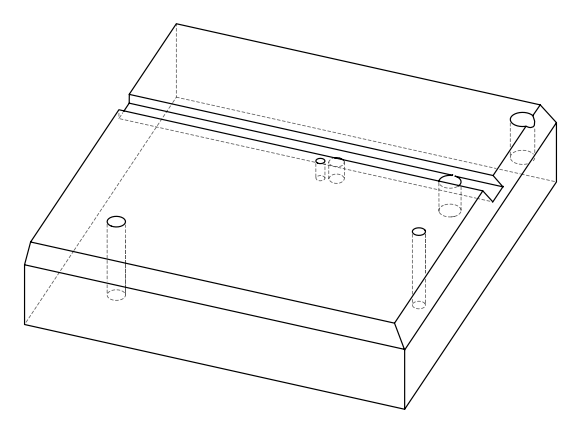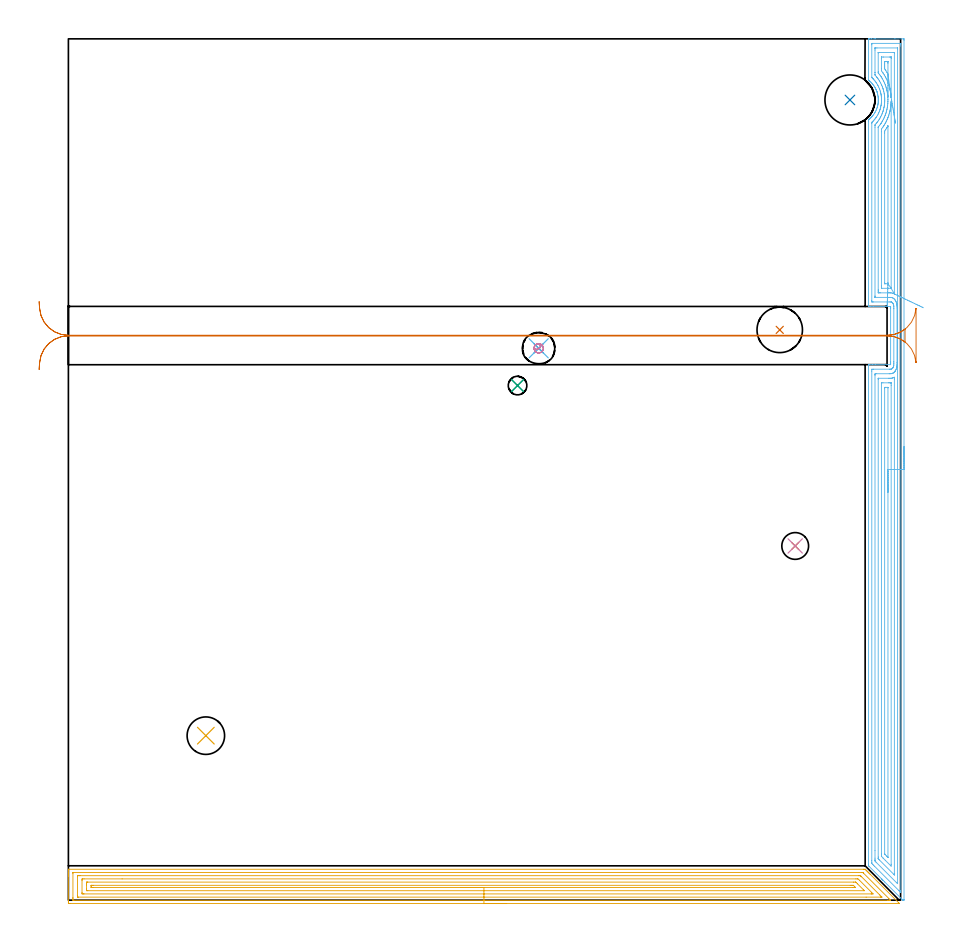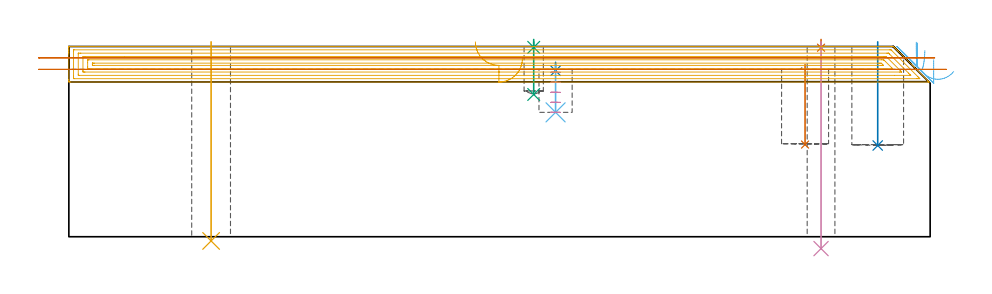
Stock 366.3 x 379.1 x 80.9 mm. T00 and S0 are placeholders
(PLAN: 13 operations, 9 tool changes, 40.2 min)
(1 SPOT_DRILL | STEP1HOLE | NXT0321_9005460120000 | 0.03 min | 1 mm3)
(2 SPOT_DRILL_1 | STEP1POCKET | NXT0321_9005460120000 | 0.03 min | 1007 mm3)
(3 SPOT_DRILL_2 | STEP1POCKET_3 | NXT0321_9005460120000 | 0.03 min | 1 mm3)
(4 DRILL_THROUGH_HOLE_INTO_CENTER | STEP1HOLE | UGT0301_228 | 0.35 min | 8819 mm3)
(5 INDEXABLE_INSERT_DRILL_THROUGH_HOLE_FROM_SOLID | STEP1HOLE_1 | NXT0302_004 | 0.34 min | 17268 mm3)
(6 DRILL_BLIND_HOLE_INTO_CENTER | STEP1POCKET | UGT0301_228 | 0.08 min | 1818 mm3)
(7 INDEXABLE_INSERT_DRILL_BLIND_HOLE_FROM_SOLID | STEP1POCKET_1 | NXT0302_011 | 0.14 min | 13007 mm3)
(8 INDEXABLE_INSERT_DRILL_BLIND_HOLE_FROM_SOLID_1 | STEP1POCKET_2 | NXT0302_015 | 0.18 min | 15892 mm3)
(9 DRILL_BLIND_HOLE_INTO_CENTER_1 | STEP1POCKET_3 | NXT0301_053 | 0.09 min | 1017 mm3)
(10 MILL_ROUGH_BLIND_HOLE_CONTOUR | STEP1POCKET | NXT0201_013 | Spiral | 0.42 min | 1547 mm3)
(11 AREA_MILL | FG_CHAMFER_SURFACE | UGT0205_001 | 17.43 min | 41741 mm3)
(12 AREA_MILL_1 | FG_CHAMFER_SURFACE_1 | UGT0205_001 | 17.81 min | 44833 mm3)
(13 MILL_RECTANGULAR_SLOT | SLOT_RECTANGULAR | UGT0201_109 | Follow Part, ap 6.35, ae 75% | 3.26 min | 83751 mm3)
(TOOL NXT0321_9005460120000 | NC Spot Drill, 142deg, 12mm, Carbide, Uncoated | D12 PA142 FL30 Z2)
(TOOL UGT0301_228 | Twist Drill 11.8 mm | D11.8 PA118 FL93 Z2)
(TOOL NXT0302_004 | Index. Insert Drill 16.5mm [880-D1650L20-05] | D16.5 PA176 FL83 Z2)
(TOOL NXT0302_011 | Index. Insert Drill 20mm [880-D2000L25-05] | D20 PA176 FL100 Z2)
(TOOL NXT0302_015 | Index. Insert Drill 22mm [880-D2200L25-03] | D22 PA176 FL66 Z2)
(TOOL NXT0301_053 | Carbide Drill 8.2mm [860.1-0820-025A1-MM 2214] | D8.2 PA140 FL47 Z2)
(TOOL NXT0201_013 | ENDMILL 10mm | D10 FL30 Z4)
(TOOL UGT0205_001 | Chamfer Mill 20 x 3 x 45 deg. | D20 FL50 Z2)
(TOOL UGT0201_109 | End Mill 25.4 mm | D25.4 FL25 Z2)
(OP 1 SPOT_DRILL)
G17 G21 G94 G90
T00 M6
G54
G17 G0 G90 X319.9 Y155.9 S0 M3
G43 Z90.9 H0
G94 G81 G98 Z80.392 F250. R83.9
G80
M5
M2
(OP 2 SPOT_DRILL_1)
G17 G21 G94 G90
T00 M6
G54
G17 G0 G90 X207. Y242.9 S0 M3
G43 Z90.9 H0
G94 G81 G98 Z70.593 F250. R74.2
G80
M5
M2
(OP 3 SPOT_DRILL_2)
G17 G21 G94 G90
T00 M6
G54
G17 G0 G90 X197.7 Y226.5 S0 M3
G43 Z90.9 H0
G94 G81 G98 Z80.547 F250. R83.9
G80
M5
M2
(OP 4 DRILL_THROUGH_HOLE_INTO_CENTER)
G17 G21 G94 G90
T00 M6
G54
G17 G0 G90 X319.9 Y155.9 S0 M3
G43 Z90.9 H0
G94 G73 G98 Z-5.045 F250. Q10.743 R82.9
G80
M5
M2
(OP 5 INDEXABLE_INSERT_DRILL_THROUGH_HOLE_FROM_SOLID)
G17 G21 G94 G90
T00 M6
G54
G17 G0 G90 X60.5 Y72.4 S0 M3
G43 Z90.9 H1
G94 G81 G98 Z-1.788 F250. R82.9
G80
M5
M2
(OP 6 DRILL_BLIND_HOLE_INTO_CENTER)
G17 G21 G94 G90
T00 M6
G54
G17 G0 G90 X207. Y242.9 S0 M3
G43 Z90.9 H0
G94 G81 G98 Z52.9 F250. R73.2
G80
M5
M2
(OP 7 INDEXABLE_INSERT_DRILL_BLIND_HOLE_FROM_SOLID)
G17 G21 G94 G90
T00 M6
G54
G17 G0 G90 X313.1 Y251. S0 M3
G43 Z90.9 H1
G94 G81 G98 Z39.2 F250. R73.2
G80
M5
M2
(OP 8 INDEXABLE_INSERT_DRILL_BLIND_HOLE_FROM_SOLID_1)
G17 G21 G94 G90
T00 M6
G54
G17 G0 G90 X344. Y352.2 S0 M3
G43 Z90.9 H1
G94 G81 G98 Z38.8 F250. R82.9
G80
M5
M2
(OP 9 DRILL_BLIND_HOLE_INTO_CENTER_1)
G17 G21 G94 G90
T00 M6
G54
G17 G0 G90 X197.7 Y226.5 S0 M3
G43 Z90.9 H1
G94 G81 G98 Z60.5 F250. R82.9
G80
M5
M2
(OP 10 MILL_ROUGH_BLIND_HOLE_CONTOUR)
G17 G21 G94 G90
T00 M6
G54
G17 G0 G90 X207. Y242.9 S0 M3
G43 Z90.9 H0
Z69.94
G94 G3 X207.462 Y244.488 R0.861 F250.
X205.269 Y243.998 R1.588
X205.902 Y241.169 R2.05
X205.269 Y243.998 R-2.05
X205.585 Y242.584 R1.025
X207. Y242.9 R1.025
G0 Z65.68
G3 X207.462 Y244.488 R0.861
X205.269 Y243.998 R1.588
X205.902 Y241.169 R2.05
X205.269 Y243.998 R-2.05
X205.585 Y242.584 R1.025
X207. Y242.9 R1.025
G0 Z61.42
G3 X207.462 Y244.488 R0.861
X205.269 Y243.998 R1.588
X205.902 Y241.169 R2.05
X205.269 Y243.998 R-2.05
X205.585 Y242.584 R1.025
X207. Y242.9 R1.025
G0 Z57.16
G3 X207.462 Y244.488 R0.861
X205.269 Y243.998 R1.588
X205.902 Y241.169 R2.05
X205.269 Y243.998 R-2.05
X205.585 Y242.584 R1.025
X207. Y242.9 R1.025
G0 Z52.9
G3 X207.462 Y244.488 R0.861
X205.269 Y243.998 R1.588
X205.902 Y241.169 R2.05
X205.269 Y243.998 R-2.05
X205.585 Y242.584 R1.025
X207. Y242.9 R1.025
G0 Z90.9
M5
M2
(OP 11 AREA_MILL)
G17 G21 G94 G90
T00 M6
G54
G17 G0 G90 X192.9 Y-1.5 S1061 M3
G43 Z90.9 H0
Z75.8
G94 G1 X192.862 Z74.928 F250.
X192.748 Z74.064
X192.559 Z73.212
X192.297 Z72.38
X191.963 Z71.574
X191.56 Z70.8
X191.092 Z70.064
X190.56 Z69.372
X189.971 Z68.729
X189.328 Z68.14
X188.636 Z67.608
X187.9 Z67.14
X187.126 Z66.737
X186.32 Z66.403
X185.488 Z66.141
X184.636 Z65.952
X183.772 Z65.838
X182.9 Z65.8
X0.62
X0.139 Y-1.495 Z65.803
X0.009 Y-1.492 Z65.806
X0.004 Y-1.019 Z66.279
X0. Y-0.405 Z66.892
Y10.468 Z77.762
Y11.008 Z78.305
Y11.352 Z78.648
Y11.892 Z79.188
Y12.235 Z79.53
Y12.922 Z80.222
Y13.226 Z80.525
X0.007 Y13.585 Z80.876
X0.009 Y13.597 Z80.888
X0.174 Y13.6 Z80.9
X349.99
X350.689 Y13.602 Z80.894
X350.706 Y13.591 Z80.884
X350.741 Y13.56 Z80.856
X350.883 Y13.418 Z80.716
X351.038 Y13.263 Z80.561
X351.183 Y13.119 Z80.414
X351.33 Y12.971 Z80.269
X351.475 Y12.826 Z80.124
X351.625 Y12.677 Z79.972
X351.777 Y12.524 Z79.822
X351.912 Y12.389 Z79.687
X352.067 Y12.235 Z79.53
X352.223 Y12.078 Z79.375
X352.349 Y11.952 Z79.25
X352.509 Y11.793 Z79.088
X352.67 Y11.631 Z78.929
X352.893 Y11.407 Z78.707
X365.32 Y-1.019 Z66.278
X365.718 Y-1.418 Z65.882
X365.761 Y-1.46 Z65.839
X365.775 Y-1.477 Z65.823
X365.783 Y-1.495 Z65.804
X365.775 Y-1.5 Z65.8
X182.9
Y-0.086 Z67.214
X2.357 Y-0.085 Z67.215
X2.018 Y-0.079 Z67.221
X2.01 Y0.031 Z67.331
X2.003 Y0.265 Z67.565
X2.001 Y0.748 Z68.048
X2. Y1.151 Z68.451
X2.001 Y11.754 Z79.054
X2.008 Y12.157 Z79.457
X2.01 Y12.179 Z79.479
X2.015 Y12.181 Z79.481
X2.039 Y12.184 Z79.484
X2.091 Y12.185 Z79.485
X2.197 Y12.186 Z79.486
X349.147 Y12.185 Z79.485
X349.567 Y12.179 Z79.479
X349.673 Y12.166 Z79.466
X349.813 Y12.031 Z79.331
X349.99 Y11.859 Z79.159
X361.102 Y0.748 Z68.048
X361.605 Y0.243 Z67.543
X361.818 Y0.025 Z67.325
X361.905 Y-0.067 Z67.233
X361.605 Y-0.083 Z67.217
X361.554 Y-0.084 Z67.216
X360.712 Y-0.086 Z67.214
X182.9
Y1.328 Z68.628
X4.501 Y1.329 Z68.629
X4.195 Y1.33 Z68.63
X4.093 Y1.332 Z68.632
X4.02 Y1.335 Z68.635
X4.01 Y1.44 Z68.74
X4.004 Y1.632 Z68.932
X4.001 Y1.824 Z69.124
Y10.468 Z77.768
X4.002 Y10.658 Z77.958
X4.007 Y10.724 Z78.024
X4.012 Y10.765 Z78.065
X4.042 Y10.766 Z78.066
X4.195 Y10.768 Z78.068
X4.781 Y10.771 Z78.071
X5.088
X347.896
X348.202 Y10.77 Z78.07
X348.509 Y10.767 Z78.067
X348.595 Y10.765 Z78.065
X348.632 Y10.757 Z78.057
X348.655 Y10.737 Z78.037
X348.749 Y10.648 Z77.948
X348.932 Y10.468 Z77.768
X349.096 Y10.305 Z77.605
X357.138 Y2.263 Z69.563
X357.766 Y1.632 Z68.932
X358.031 Y1.361 Z68.661
X358.046 Y1.335 Z68.635
X358.031 Y1.334 Z68.634
X357.444 Y1.329 Z68.629
X351.125 Y1.328 Z68.628
X182.9
Y2.743 Z70.043
X6.875
X6.644 Y2.744 Z70.044
X6.124 Y2.75 Z70.05
X6.01 Y2.76 Z70.06
X6.005 Y2.963 Z70.263
X6. Y3.381 Z70.681
Y8.701 Z76.001
X6.005 Y9.133 Z76.433
X6.01 Y9.343 Z76.643
X6.218 Y9.35 Z76.65
X6.875 Y9.356 Z76.656
X23.643 Y9.357 Z76.657
X346.645
X347.309 Y9.353 Z76.653
X347.546 Y9.35 Z76.65
X348.202 Y8.747 Z76.047
X353.564 Y3.388 Z70.688
X353.984 Y2.961 Z70.261
X354.18 Y2.76 Z70.06
X354.087 Y2.75 Z70.05
X353.564 Y2.744 Z70.044
X353.334 Y2.743 Z70.043
X182.9
Y4.157 Z71.457
X8.535
X8.28 Y4.159 Z71.459
X8.111 Y4.164 Z71.464
X8.009 Y4.168 Z71.468
X8.007 Y4.19 Z71.49
X8.003 Y4.283 Z71.583
X8. Y4.938 Z72.238
Y6.705 Z74.005
Y7.588 Z74.888
X8.003 Y7.817 Z75.117
X8.006 Y7.899 Z75.199
X8.009 Y7.933 Z75.233
X8.153 Y7.937 Z75.237
X8.408 Y7.942 Z75.242
X8.535 Y7.943 Z75.243
X345.522
X346.289 Y7.942 Z75.242
X346.415 Y7.94 Z75.24
X346.538 Y7.936 Z75.236
X346.673 Y7.817 Z75.117
X347.309 Y7.192 Z74.492
X349.99 Y4.512 Z71.812
X350.214 Y4.283 Z71.583
X350.286 Y4.204 Z71.504
X350.314 Y4.163 Z71.463
X350.244 Y4.161 Z71.461
X350.116 Y4.158 Z71.458
X182.9 Y4.157 Z71.457
Y5.571 Z72.871
X10.933
X10.449 Y5.573 Z72.873
X10.034 Y5.577 Z72.877
X10.01 Y5.579 Z72.879
X10.004 Y5.606 Z72.906
X10.003 Y6.05 Z73.35
X10.005 Y6.489 Z73.789
X10.009 Y6.518 Z73.818
X10.028 Y6.522 Z73.822
X10.086 Y6.525 Z73.825
X10.207 Y6.528 Z73.828
X10.449 Y6.529 Z73.829
X10.859
X344.144
X344.628 Y6.528 Z73.828
X345.04 Y6.526 Z73.826
X345.522 Y6.522 Z73.822
X345.998 Y6.05 Z73.35
X346.415 Y5.632 Z72.932
X346.462 Y5.579 Z72.879
X346.415 Y5.578 Z72.878
X346.004 Y5.573 Z72.873
X345.522 Y5.572 Z72.872
X345.113 Y5.571 Z72.871
X182.9
X182.028 Z72.909
X181.164 Z73.023
X180.312 Z73.212
X179.48 Z73.474
X178.674 Z73.808
X177.9 Z74.211
X177.164 Z74.68
X176.472 Z75.211
X175.829 Z75.8
X175.24 Z76.443
X174.708 Z77.135
X174.24 Z77.871
X173.837 Z78.645
X173.503 Z79.451
X173.241 Z80.283
X173.052 Z81.135
X172.938 Z82.
X172.9 Z82.871
G0 Z90.9
M5
M2
(OP 12 AREA_MILL_1)
G17 G21 G94 G90
T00 M6
G54
G17 G0 G90 X367.8 Y199.55 S1061 M3
G43 Z90.9 H0
Z75.3
G94 G1 Y199.512 Z74.428 F250.
Y199.398 Z73.564
Y199.209 Z72.712
Y198.947 Z71.88
Y198.613 Z71.074
Y198.21 Z70.3
Y197.742 Z69.564
Y197.21 Z68.872
Y196.621 Z68.229
Y195.978 Z67.64
Y195.286 Z67.108
Y194.55 Z66.64
Y193.776 Z66.237
Y192.97 Z65.903
Y192.138 Z65.641
Y191.286 Z65.452
Y190.422 Z65.338
Y189.55 Z65.3
Y0.171
X367.797 Y0.083 Z65.303
X367.792 Y0. Z65.306
X367.502 Z65.597
X367.403 Z65.695
X367.301 Y0.01 Z65.798
X367.285 Y0.014 Z65.813
X366.937 Y0.363 Z66.163
X366.681 Y0.617 Z66.416
X366.563 Y0.736 Z66.534
X359.302 Y7.997 Z73.797
X358.687 Y8.611 Z74.41
X358.643 Y8.657 Z74.456
X358.445 Y8.855 Z74.654
X358.396 Y8.903 Z74.701
X358.345 Y8.955 Z74.754
X358.159 Y9.141 Z74.94
X358.104 Y9.195 Z74.993
X358.047 Y9.253 Z75.052
X357.873 Y9.427 Z75.226
X357.812 Y9.486 Z75.284
X352.371 Y14.929 Z80.729
X352.203 Y15.105 Z80.888
X352.2 Y15.803 Z80.9
Y235.555
X352.205 Y235.69 Z80.891
X352.376 Y235.7 Z80.721
X353.886 Z79.212
X355.187 Z77.91
X361.899 Z71.199
Y236.198
X361.895 Y236.286 Z71.194
X361.9 Y236.376 Z71.2
X361.895 Y236.448 Z71.194
X361.9 Y236.455 Z71.2
Y236.48
X361.898 Y236.483 Z71.197
X361.894 Y236.488 Z71.192
X361.897 Y236.493 Z71.196
X361.9 Y236.498 Z71.2
Y236.619
X361.898 Y236.64 Z71.194
X361.9 Y236.893 Z71.2
Y260.537
X361.895 Y260.567 Z71.194
X361.9 Y260.634 Z71.2
X361.897 Y260.641 Z71.197
X361.9 Y260.682 Z71.2
X361.897 Y260.723 Z71.197
X361.899 Y260.731 Z71.198
X361.9 Y260.744 Z71.2
Y260.766
Y261.3
X354.312 Z78.784
X352.798 Z80.3
X352.562 Z80.535
X352.393 Y261.302 Z80.704
X352.205 Y261.31 Z80.892
X352.2 Y261.461 Z80.9
Y342.751
X352.204 Y343.47 Z80.889
X352.314 Y343.566 Z80.784
X352.37 Y343.615 Z80.729
X352.405 Y343.644 Z80.695
X352.562 Y343.779 Z80.534
X352.741 Y343.93 Z80.357
X353.157 Y344.308 Z79.942
X353.285 Y344.434 Z79.814
X353.312 Y344.46 Z79.787
X353.382 Y344.537 Z79.715
X353.437 Y344.597 Z79.659
X353.498 Y344.661 Z79.601
X353.659 Y344.835 Z79.44
X353.685 Y344.864 Z79.413
X353.729 Y344.915 Z79.367
X353.816 Y345.013 Z79.283
X354.046 Y345.279 Z79.05
X354.106 Y345.353 Z78.992
X354.432 Y345.796 Z78.665
X354.743 Y346.246 Z78.356
X354.938 Y346.559 Z78.161
X355.133 Y346.911 Z77.967
X355.258 Y347.139 Z77.84
X355.476 Y347.583 Z77.622
X355.672 Y348.032 Z77.424
X355.828 Y348.424 Z77.27
X355.993 Y348.925 Z77.103
X356.016 Y349.004 Z77.08
X356.062 Y349.16 Z77.036
X356.11 Y349.325 Z76.989
X356.122 Y349.37 Z76.975
X356.141 Y349.45 Z76.954
X356.172 Y349.577 Z76.922
X356.23 Y349.817 Z76.863
X356.246 Y349.897 Z76.847
X356.321 Y350.263 Z76.776
X356.341 Y350.387 Z76.757
X356.392 Y350.71 Z76.706
X356.444 Y351.156 Z76.655
X356.459 Y351.361 Z76.64
X356.475 Y351.603 Z76.618
X356.477 Y351.684 Z76.613
X356.484 Y351.853 Z76.609
X356.486 Y351.92 Z76.605
X356.491 Y352.05 Z76.603
Y352.152
X356.49 Y352.199 Z76.602
Y352.234 Z76.603
Y352.266 Z76.604
X356.488 Y352.496 Z76.605
X356.483 Y352.577 Z76.607
X356.476 Y352.775 Z76.622
X356.468 Y352.943 Z76.63
X356.427 Y353.389 Z76.668
X356.416 Y353.47 Z76.678
X356.37 Y353.836 Z76.728
X356.294 Y354.282 Z76.805
X356.198 Y354.729 Z76.902
X356.177 Y354.81 Z76.922
X356.084 Y355.175 Z77.016
X355.961 Y355.578 Z77.136
X355.918 Y355.704 Z77.178
X355.85 Y355.913 Z77.249
X355.829 Y355.977 Z77.271
X355.816 Y356.011 Z77.284
X355.794 Y356.068 Z77.305
X355.608 Y356.516 Z77.488
X355.571 Y356.597 Z77.524
X355.479 Y356.806 Z77.62
X355.459 Y356.85 Z77.641
X355.409 Y356.96 Z77.69
X355.18 Y357.406 Z77.917
X355.133 Y357.49 Z77.963
X354.933 Y357.853 Z78.166
X354.642 Y358.303 Z78.456
X354.336 Y358.746 Z78.763
X354.048 Y359.119 Z79.052
X353.825 Y359.383 Z79.273
X353.597 Y359.639 Z79.502
X353.157 Y360.09 Z79.942
X352.999 Y360.238 Z80.097
X352.919 Y360.315 Z80.179
X352.678 Y360.532 Z80.422
X352.535 Y360.649 Z80.564
X352.274 Y360.863 Z80.822
X352.265 Y360.871 Z80.83
X352.203 Y360.93 Z80.889
X352.2 Y361.063 Z80.9
Y378.929
X352.202 Y379.09 Z80.888
X352.336 Y379.097 Z80.756
X352.477 Y379.1 Z80.623
X352.768 Z80.331
X353.437 Z79.658
X354.646 Z78.45
X355.187 Z77.907
X363.803 Z69.295
X367.438 Z65.659
X367.712 Y379.097 Z65.386
X367.792 Y379.09 Z65.305
X367.799 Y379.008 Z65.299
X367.8 Y378.483 Z65.3
Y189.55
X366.386 Z66.714
X366.385 Y4.19 Z66.715
X366.381 Y3.483 Z66.719
X366.379 Y3.395 Z66.721
X366.048 Y3.711 Z67.052
X365.813 Y3.94 Z67.287
X365.688 Y4.062 Z67.412
X365.559 Y4.19 Z67.541
X354.84 Y14.91 Z78.26
X354.312 Y15.441 Z78.788
X353.957 Y15.803 Z79.143
X353.621 Y16.165 Z79.479
X353.616 Y16.514 Z79.484
X353.615 Y16.697 Z79.485
X353.614 Y17.409 Z79.486
X353.615 Y232.875 Z79.485
X353.619 Y233.583 Z79.481
X353.621 Y233.68 Z79.479
X353.706 Y233.69 Z79.394
X354.379 Y233.7 Z78.721
X361.379 Z71.721
X361.783 Y233.708 Z71.317
X361.984 Y233.714 Z71.116
X362.188 Y233.745 Z70.912
X362.206 Y233.749 Z70.894
X362.262 Y233.768 Z70.838
X362.522 Y233.915 Z70.578
X362.628 Y233.997 Z70.472
X362.737 Y234.1 Z70.363
X362.841 Y234.22 Z70.259
X362.921 Y234.331 Z70.179
X363.063 Y234.571 Z70.037
X363.092 Y234.632 Z70.008
X363.104 Y234.662 Z69.996
X363.224 Y235.026 Z69.876
X363.283 Y235.33 Z69.817
X363.303 Y235.555 Z69.797
X363.312 Y236.194 Z69.788
X363.313 Y236.448 Z69.787
X363.314 Y237.085 Z69.786
Y260.311
X363.313 Y260.567 Z69.787
X363.308 Y261.211 Z69.792
X363.303 Y261.461 Z69.797
X363.262 Y261.8 Z69.838
X363.216 Y262.005 Z69.884
X363.127 Y262.289 Z69.973
X363.098 Y262.354 Z70.002
X363.063 Y262.426 Z70.037
X362.887 Y262.718 Z70.213
X362.732 Y262.905 Z70.368
X362.55 Y263.065 Z70.55
X362.427 Y263.145 Z70.673
X362.221 Y263.247 Z70.879
X362.188 Y263.257 Z70.912
X362.174 Y263.261 Z70.926
X361.93 Y263.29 Z71.17
X361.261 Y263.3 Z71.839
X354.26 Z78.84
X353.883 Y263.306 Z79.217
X353.695 Y263.31 Z79.405
X353.621 Y263.322 Z79.479
X353.62 Y263.383 Z79.48
X353.615 Y263.959 Z79.485
Y341.857
X353.617 Y342.214 Z79.483
X353.62 Y342.302 Z79.48
X353.622 Y342.341 Z79.478
X353.645 Y342.365 Z79.455
X353.732 Y342.45 Z79.368
X354.045 Y342.751 Z79.055
X354.179 Y342.887 Z78.921
X354.312 Y343.028 Z78.788
X354.601 Y343.349 Z78.499
X354.861 Y343.644 Z78.239
X355.01 Y343.825 Z78.09
X355.187 Y344.055 Z77.913
X355.389 Y344.331 Z77.711
X355.535 Y344.537 Z77.565
X355.75 Y344.856 Z77.35
X356.062 Y345.349 Z77.038
X356.092 Y345.4 Z77.008
X356.109 Y345.431 Z76.991
X356.402 Y345.977 Z76.698
X356.577 Y346.324 Z76.523
X356.648 Y346.472 Z76.452
X356.694 Y346.572 Z76.406
X356.937 Y347.131 Z76.163
X356.962 Y347.192 Z76.138
X356.971 Y347.217 Z76.129
X357.193 Y347.85 Z75.907
X357.279 Y348.111 Z75.821
X357.401 Y348.53 Z75.699
X357.525 Y349.004 Z75.575
X357.556 Y349.135 Z75.544
X357.702 Y349.841 Z75.398
X357.712 Y349.897 Z75.388
X357.726 Y349.986 Z75.374
X357.812 Y350.595 Z75.288
X357.832 Y350.77 Z75.268
X357.834 Y350.79 Z75.266
X357.89 Y351.604 Z75.21
X357.893 Y351.684 Z75.207
X357.901 Y352.487 Z75.199
X357.898 Y352.577 Z75.202
X357.849 Y353.433 Z75.251
X357.846 Y353.47 Z75.254
X357.812 Y353.807 Z75.288
X357.734 Y354.364 Z75.366
X357.727 Y354.407 Z75.373
X357.651 Y354.808 Z75.449
X357.584 Y355.14 Z75.516
X357.558 Y355.257 Z75.542
X357.472 Y355.604 Z75.628
X357.319 Y356.15 Z75.781
X357.08 Y356.897 Z76.02
X357.025 Y357.044 Z76.075
X356.937 Y357.258 Z76.163
X356.638 Y357.937 Z76.462
X356.342 Y358.545 Z76.758
X356.185 Y358.83 Z76.915
X356.062 Y359.044 Z77.038
X355.629 Y359.723 Z77.471
X355.446 Y359.988 Z77.654
X355.187 Y360.343 Z77.913
X354.975 Y360.617 Z78.125
X354.667 Y360.979 Z78.433
X354.312 Y361.372 Z78.788
X354.246 Y361.443 Z78.854
X354.181 Y361.51 Z78.919
X353.729 Y361.963 Z79.371
X353.621 Y362.073 Z79.479
X353.619 Y362.09 Z79.481
X353.616 Y362.133 Z79.484
X353.615 Y362.222 Z79.485
Y376.515
X353.616 Y376.696 Z79.484
X353.62 Y377.052 Z79.48
X353.621 Y377.087 Z79.479
X353.679 Y377.092 Z79.421
X353.785 Y377.097 Z79.315
X353.917 Y377.099 Z79.183
X366.168 Z66.932
X366.329 Y377.093 Z66.771
X366.36 Y377.09 Z66.74
X366.379 Y377.082 Z66.721
X366.38 Y377.047 Z66.72
X366.384 Y376.878 Z66.716
X366.385 Y376.696 Z66.715
X366.386 Y375.984 Z66.714
Y189.55
X364.972 Z68.128
X364.971 Y7.602 Z68.129
X364.97 Y7.44 Z68.13
X364.968 Y7.332 Z68.132
X364.965 Y7.259 Z68.135
X364.938 Y7.273 Z68.162
X364.813 Y7.393 Z68.287
X364.436 Y7.764 Z68.664
X355.504 Y16.697 Z77.596
X355.187 Y17.019 Z77.913
X355.052 Y17.16 Z78.048
X355.035 Y17.429 Z78.065
X355.032 Y17.59 Z78.068
X355.03 Y17.751 Z78.07
X355.028 Y18.483 Z78.072
Y21.794
X355.029 Y231.088 Z78.071
X355.03 Y231.249 Z78.07
X355.034 Y231.412 Z78.066
X355.044 Y231.69 Z78.056
X355.187 Y231.694 Z77.913
X355.464 Y231.699 Z77.636
X361.313 Y231.701 Z71.787
X361.586 Y231.703 Z71.514
X361.887 Y231.712 Z71.213
X362.188 Y231.734 Z70.912
X362.393 Y231.772 Z70.707
X362.536 Y231.813 Z70.564
X362.678 Y231.865 Z70.422
X362.923 Y231.982 Z70.177
X363.013 Y232.033 Z70.087
X363.063 Y232.066 Z70.037
X363.354 Y232.281 Z69.746
X363.507 Y232.422 Z69.593
X363.655 Y232.578 Z69.445
X363.899 Y232.875 Z69.201
X363.916 Y232.897 Z69.184
X363.938 Y232.932 Z69.162
X364.236 Y233.463 Z68.864
X364.366 Y233.768 Z68.734
X364.481 Y234.107 Z68.619
X364.554 Y234.347 Z68.546
X364.62 Y234.662 Z68.48
X364.652 Y234.826 Z68.448
X364.694 Y235.167 Z68.406
X364.718 Y235.555 Z68.382
X364.722 Y235.648 Z68.378
X364.728 Y236.448 Z68.372
X364.729 Y236.534 Z68.371
X364.728 Y260.654 Z68.372
X364.719 Y261.461 Z68.381
X364.715 Y261.56 Z68.385
X364.676 Y261.972 Z68.424
X364.621 Y262.354 Z68.479
X364.564 Y262.607 Z68.536
X364.456 Y262.975 Z68.644
X364.363 Y263.247 Z68.737
X364.231 Y263.547 Z68.869
X363.938 Y264.06 Z69.162
X363.884 Y264.14 Z69.216
X363.677 Y264.406 Z69.423
X363.558 Y264.529 Z69.542
X363.437 Y264.652 Z69.663
X363.063 Y264.933 Z70.037
X362.902 Y265.034 Z70.198
X362.599 Y265.165 Z70.501
X362.388 Y265.229 Z70.712
X362.188 Y265.262 Z70.912
X361.937 Y265.29 Z71.163
X361.313 Y265.297 Z71.787
X361.052 Y265.3 Z72.048
X355.187 Y265.301 Z77.913
X355.099 Y265.303 Z78.001
X355.046 Y265.307 Z78.054
X355.037 Y265.309 Z78.063
X355.034 Y265.349 Z78.066
X355.032 Y265.441 Z78.068
X355.029 Y265.765 Z78.071
X355.028 Y265.927 Z78.072
Y340.233
X355.031 Y340.964 Z78.069
X355.033 Y341.122 Z78.067
X355.038 Y341.278 Z78.062
X355.55 Y341.857 Z77.55
X355.788 Y342.138 Z77.312
X356.062 Y342.475 Z77.038
X356.181 Y342.629 Z76.919
X356.271 Y342.751 Z76.829
X356.548 Y343.148 Z76.552
X356.888 Y343.644 Z76.212
X356.907 Y343.675 Z76.193
X356.937 Y343.724 Z76.163
X357.234 Y344.234 Z75.866
X357.404 Y344.537 Z75.696
X357.548 Y344.807 Z75.552
X357.812 Y345.33 Z75.288
X357.844 Y345.398 Z75.256
X357.859 Y345.431 Z75.241
X358.108 Y346.022 Z74.992
X358.23 Y346.324 Z74.87
X358.353 Y346.665 Z74.747
X358.548 Y347.217 Z74.552
X358.582 Y347.324 Z74.518
X358.687 Y347.674 Z74.413
X358.779 Y348.017 Z74.321
X358.802 Y348.111 Z74.298
X358.946 Y348.739 Z74.154
X358.999 Y349.004 Z74.101
X359.091 Y349.486 Z74.009
X359.15 Y349.897 Z73.95
X359.201 Y350.267 Z73.899
X359.25 Y350.79 Z73.85
X359.272 Y351.087 Z73.828
X359.305 Y351.684 Z73.795
X359.309 Y351.943 Z73.791
X359.311 Y352.577 Z73.789
X359.3 Y352.845 Z73.8
X359.261 Y353.47 Z73.839
X359.235 Y353.804 Z73.865
X359.17 Y354.364 Z73.93
X359.103 Y354.832 Z73.997
X359.03 Y355.257 Z74.07
X358.885 Y355.949 Z74.215
X358.835 Y356.15 Z74.265
X358.687 Y356.714 Z74.413
X358.589 Y357.044 Z74.511
X358.544 Y357.19 Z74.556
X358.287 Y357.937 Z74.813
X358. Y358.639 Z75.1
X357.916 Y358.83 Z75.184
X357.812 Y359.055 Z75.288
X357.478 Y359.723 Z75.622
X357.038 Y360.514 Z76.062
X356.973 Y360.617 Z76.127
X356.937 Y360.672 Z76.163
X356.606 Y361.172 Z76.494
X356.368 Y361.51 Z76.732
X356.062 Y361.921 Z77.038
X355.851 Y362.188 Z77.249
X355.672 Y362.403 Z77.428
X355.187 Y362.961 Z77.913
X355.035 Y363.139 Z78.065
X355.032 Y363.297 Z78.068
X355.03 Y363.457 Z78.07
X355.029 Y364.19 Z78.071
X355.028 Y364.352 Z78.072
X355.029 Y374.178 Z78.071
X355.031 Y374.909 Z78.069
X355.033 Y375.067 Z78.067
X355.035 Y375.086 Z78.065
X355.049 Y375.09 Z78.051
X355.094 Y375.095 Z78.006
X355.187 Y375.098 Z77.913
X355.876 Y375.1 Z77.224
X364.875 Y375.099 Z68.225
X364.925 Y375.096 Z68.175
X364.956 Y375.09 Z68.144
X364.965 Y375.086 Z68.135
X364.966 Y375.07 Z68.134
X364.97 Y374.909 Z68.13
X364.971 Y374.748 Z68.129
X364.972 Y189.55 Z68.128
X363.557 Z69.543
Y11.726
X363.555 Y11.337 Z69.545
X363.553 Y11.12 Z69.547
X363.552 Y11.11 Z69.548
X363.528 Y11.13 Z69.572
X363.457 Y11.196 Z69.643
X363.312 Y11.337 Z69.788
X356.937 Y17.712 Z76.163
X356.558 Y18.099 Z76.542
X356.464 Y18.197 Z76.636
X356.449 Y18.223 Z76.651
X356.447 Y18.254 Z76.653
X356.445 Y18.315 Z76.655
X356.443 Y18.483 Z76.657
Y18.988
Y229.302
X356.444 Y229.554 Z76.656
X356.448 Y229.679 Z76.653
X356.449 Y229.688 Z76.651
X356.458 Y229.692 Z76.642
X356.492 Y229.697 Z76.608
X356.548 Y229.699 Z76.552
X360.922 Y229.7 Z72.178
X361.313 Y229.703 Z71.787
X361.787 Y229.711 Z71.313
X362.188 Y229.731 Z70.912
X362.584 Y229.791 Z70.516
X362.799 Y229.847 Z70.301
X363.063 Y229.941 Z70.037
X363.541 Y230.163 Z69.559
X363.55 Y230.109 Z69.55
X363.554 Y230.022 Z69.546
X363.556 Y229.954 Z69.544
X363.557 Y229.69 Z69.543
Y229.302
Y189.55
X362.143 Z70.957
Y15.803
X362.136 Y14.963 Z70.964
X359.562 Y17.536 Z73.538
X358.687 Y18.413 Z74.413
X358.62 Y18.483 Z74.48
X357.864 Y19.324 Z75.236
X357.857 Y20.27 Z75.243
Y227.515
X357.86 Y227.621 Z75.24
X357.863 Y227.672 Z75.237
X357.866 Y227.69 Z75.234
X358.507 Y227.7 Z74.593
X361.131 Y227.701 Z71.969
X361.313 Y227.702 Z71.787
X361.996 Y227.711 Z71.104
X362.082 Y227.71 Z71.018
X362.098 Y227.707 Z71.002
X362.136 Y227.692 Z70.964
X362.142 Y227.562 Z70.958
Y227.515
X362.143 Y226.667 Z70.957
Y189.55
X360.729 Z72.371
Y18.98
X360.727 Y18.901 Z72.373
X360.724 Y18.849 Z72.376
X360.722 Y18.838 Z72.378
X360.696 Y18.861 Z72.404
X360.437 Y19.112 Z72.663
X360.172 Y19.377 Z72.928
X359.562 Y19.997 Z73.538
X359.307 Y20.27 Z73.793
X359.278 Y20.311 Z73.822
X359.275 Y20.345 Z73.825
X359.273 Y20.419 Z73.827
X359.271 Y20.567 Z73.829
Y225.133
X359.273 Y225.43 Z73.827
X359.276 Y225.628 Z73.824
X359.278 Y225.691 Z73.822
X359.298 Y225.694 Z73.802
X359.351 Y225.697 Z73.749
X359.562 Y225.7 Z73.538
X359.59 Z73.51
X360.437 Z72.663
X360.466 Z72.634
X360.645 Y225.69 Z72.455
X360.723 Y225.684 Z72.377
X360.726 Y225.642 Z72.374
X360.727 Y225.595 Z72.373
X360.729 Y225.431 Z72.371
Y189.55
Y188.678 Z72.409
Y187.814 Z72.523
Y186.962 Z72.712
Y186.13 Z72.974
Y185.324 Z73.308
Y184.55 Z73.711
Y183.814 Z74.18
Y183.122 Z74.711
Y182.479 Z75.3
Y181.89 Z75.943
Y181.358 Z76.635
Y180.89 Z77.371
Y180.487 Z78.145
Y180.153 Z78.951
Y179.891 Z79.783
Y179.702 Z80.635
Y179.588 Z81.5
Y179.55 Z82.371
G0 Z90.9
X376.313 Y260.758
Z70.262
G1 X375.76 Y261.021 Z69.64
X375.16 Y261.306 Z69.075
X374.518 Y261.611 Z68.569
X373.839 Y261.934 Z68.128
X373.127 Y262.272 Z67.753
X372.389 Y262.623 Z67.449
X371.629 Y262.984 Z67.217
X370.854 Y263.352 Z67.059
X370.07 Y263.725 Z66.977
X369.282 Y264.1 Z66.971
X368.496 Y264.473 Z67.041
X367.719 Y264.842 Z67.186
X366.957 Y265.205 Z67.406
X366.214 Y265.557 Z67.698
X365.498 Y265.898 Z68.061
X364.813 Y266.223 Z68.492
X364.164 Y266.532 Z68.987
X363.557 Y266.82 Z69.543
X363.063 Y267.055 Z70.037
X362.713 Y267.178 Z70.387
X362.188 Y267.268 Z70.912
X361.953 Y267.289 Z71.147
X361.721 Y267.297 Z71.379
X361.313 Y267.299 Z71.787
X360.843 Y267.3 Z72.257
X357.342 Z75.758
X356.937 Y267.301 Z76.163
X356.464 Y267.304 Z76.636
X356.451 Y267.31 Z76.649
X356.448 Y267.32 Z76.652
X356.445 Y267.714 Z76.655
X356.443 Y268.218 Z76.657
Y268.607
Y340.071
X356.444 Y340.197 Z76.656
X356.447 Y340.26 Z76.653
X356.449 Y340.288 Z76.651
X356.462 Y340.309 Z76.638
X356.571 Y340.445 Z76.529
X356.937 Y340.892 Z76.163
X356.969 Y340.931 Z76.131
X356.995 Y340.964 Z76.105
X357.342 Y341.444 Z75.758
X357.638 Y341.857 Z75.462
X357.709 Y341.963 Z75.391
X357.812 Y342.119 Z75.288
X358.053 Y342.505 Z75.047
X358.203 Y342.751 Z74.897
X358.382 Y343.063 Z74.718
X358.687 Y343.606 Z74.413
X358.7 Y343.631 Z74.4
X358.707 Y343.644 Z74.393
X358.987 Y344.232 Z74.113
X359.125 Y344.537 Z73.975
X359.258 Y344.848 Z73.842
X359.501 Y345.431 Z73.599
X359.518 Y345.476 Z73.582
X359.562 Y345.597 Z73.538
X359.748 Y346.135 Z73.352
X359.81 Y346.324 Z73.29
X359.96 Y346.812 Z73.14
X360.072 Y347.217 Z73.028
X360.148 Y347.513 Z72.952
X360.291 Y348.111 Z72.809
X360.318 Y348.232 Z72.782
X360.437 Y348.83 Z72.663
X360.464 Y348.976 Z72.636
X360.469 Y349.004 Z72.631
X360.574 Y349.758 Z72.526
X360.59 Y349.897 Z72.51
X360.656 Y350.568 Z72.444
X360.672 Y350.79 Z72.428
X360.708 Y351.408 Z72.392
X360.719 Y351.684 Z72.381
X360.726 Y352.283 Z72.374
Y352.577
X360.698 Y353.204 Z72.402
X360.681 Y353.47 Z72.419
X360.626 Y354.171 Z72.474
X360.605 Y354.364 Z72.495
X360.5 Y355.193 Z72.6
X360.49 Y355.257 Z72.61
X360.437 Y355.572 Z72.663
X360.321 Y356.15 Z72.779
X360.288 Y356.303 Z72.812
X360.106 Y357.044 Z72.994
X359.981 Y357.509 Z73.119
X359.852 Y357.937 Z73.248
X359.562 Y358.824 Z73.538
X359.559 Y358.834 Z73.541
X359.182 Y359.723 Z73.918
X358.855 Y360.445 Z74.245
X358.77 Y360.617 Z74.33
X358.687 Y360.776 Z74.413
X358.279 Y361.51 Z74.821
X358.107 Y361.81 Z74.993
X357.812 Y362.28 Z75.288
X357.73 Y362.403 Z75.37
X357.401 Y362.877 Z75.699
X357.095 Y363.297 Z76.005
X356.937 Y363.5 Z76.163
X356.471 Y364.075 Z76.629
X356.451 Y364.101 Z76.649
X356.448 Y364.128 Z76.652
X356.446 Y364.19 Z76.654
X356.443 Y364.694 Z76.657
Y372.903
X356.445 Y373.037 Z76.655
X356.448 Y373.078 Z76.652
X356.451 Y373.09 Z76.649
X356.459 Y373.093 Z76.641
X356.511 Y373.096 Z76.589
X356.937 Y373.1 Z76.163
X363.085 Z70.015
X363.485 Y373.095 Z69.615
X363.534 Y373.092 Z69.566
X363.551 Y373.088 Z69.549
X363.553 Y373.074 Z69.547
X363.556 Y373.016 Z69.544
X363.557 Y372.96 Z69.543
Y372.618
Y266.82
X362.136 Y269.298 Z70.964
X358.008 Y269.301 Z75.092
X357.921 Y269.304 Z75.179
X357.905 Y269.307 Z75.195
X357.864 Y269.322 Z75.236
X357.858 Y269.453 Z75.242
Y269.5
X357.857 Y270.348 Z75.243
Y338.239
X357.859 Y339.13 Z75.241
X357.861 Y339.178 Z75.239
X357.876 Y339.382 Z75.224
X358.376 Y340.071 Z74.724
X358.507 Y340.255 Z74.593
X358.687 Y340.518 Z74.413
X358.864 Y340.784 Z74.236
X358.979 Y340.964 Z74.121
X359.203 Y341.331 Z73.897
X359.518 Y341.857 Z73.582
X359.534 Y341.886 Z73.566
X359.562 Y341.937 Z73.538
X359.842 Y342.466 Z73.258
X359.984 Y342.751 Z73.116
X360.134 Y343.061 Z72.966
X360.403 Y343.644 Z72.697
X360.414 Y343.668 Z72.686
X360.437 Y343.724 Z72.663
X360.669 Y344.301 Z72.431
X360.761 Y344.537 Z72.339
X360.909 Y344.949 Z72.191
X361.076 Y345.431 Z72.024
X361.135 Y345.612 Z71.965
X361.313 Y346.188 Z71.787
X361.342 Y346.294 Z71.758
X361.35 Y346.324 Z71.75
X361.487 Y346.853 Z71.613
X361.524 Y347.002 Z71.576
X361.575 Y347.217 Z71.525
X361.606 Y347.354 Z71.494
X361.685 Y347.73 Z71.415
X361.762 Y348.111 Z71.338
X361.802 Y348.319 Z71.298
X361.829 Y348.477 Z71.271
X361.911 Y349.004 Z71.189
X361.929 Y349.126 Z71.171
X361.946 Y349.251 Z71.154
X362.023 Y349.897 Z71.077
X362.033 Y349.988 Z71.067
X362.099 Y350.814 Z71.001
X362.142 Y351.73 Z70.958
X362.143 Y351.113 Z70.957
X362.142 Y269.546 Z70.958
X362.136 Y269.298 Z70.964
X360.722 Y271.321 Z72.378
X360.705 Y271.31 Z72.395
X360.653 Y271.306 Z72.447
X360.437 Y271.3 Z72.663
X360.425 Z72.675
X359.549 Z73.551
X359.349 Y271.302 Z73.751
X359.3 Y271.306 Z73.8
X359.28 Y271.31 Z73.82
X359.277 Y271.322 Z73.823
X359.273 Y271.367 Z73.827
X359.272 Y271.412 Z73.828
X359.271 Y271.584 Z73.829
Y337.688
X359.273 Y338.284 Z73.827
X359.275 Y338.433 Z73.825
X359.278 Y338.503 Z73.822
X359.667 Y339.071 Z73.433
X359.739 Y339.178 Z73.361
X360.015 Y339.609 Z73.085
X360.308 Y340.071 Z72.792
X360.357 Y340.153 Z72.743
X360.437 Y340.29 Z72.663
X360.683 Y340.714 Z72.417
X360.699 Y340.738 Z72.401
X360.722 Y340.769 Z72.378
X360.726 Y340.728 Z72.374
X360.728 Y340.701 Z72.372
X360.729 Y271.883 Z72.371
X360.727 Y271.585 Z72.373
X360.724 Y271.387 Z72.376
X360.722 Y271.321 Z72.378
X360.692 Y270.452 Z72.446
X360.663 Y269.592 Z72.589
X360.634 Y268.748 Z72.807
X360.606 Y267.926 Z73.097
X360.579 Y267.132 Z73.458
X360.553 Y266.373 Z73.887
X360.529 Y265.654 Z74.381
X360.506 Y264.981 Z74.935
X360.484 Y264.358 Z75.546
X360.465 Y263.791 Z76.209
X360.448 Y263.285 Z76.919
X360.432 Y262.841 Z77.67
X360.42 Y262.465 Z78.458
X360.409 Y262.159 Z79.274
X360.401 Y261.926 Z80.115
X360.396 Y261.766 Z80.973
X360.393 Y261.682 Z81.841
Y261.674 Z82.713
G0 Z90.9
X364.046 Y341.971
Z79.19
G1 X364.016 Y342.149 Z78.337
X363.974 Y342.399 Z77.502
X363.92 Y342.721 Z76.693
X363.855 Y343.11 Z75.915
X363.778 Y343.565 Z75.175
X363.691 Y344.082 Z74.477
X363.594 Y344.657 Z73.828
X363.488 Y345.285 Z73.233
X363.374 Y345.962 Z72.695
X363.253 Y346.683 Z72.219
X363.125 Y347.442 Z71.808
X362.992 Y348.234 Z71.466
X362.854 Y349.052 Z71.196
X362.713 Y349.89 Z70.998
X362.57 Y350.741 Z70.876
X362.425 Y351.601 Z70.829
X362.28 Y352.46 Z70.858
X362.136 Y353.314 Z70.964
X362.11 Y353.47 Z70.99
X362.107 Y353.492 Z70.993
X362.033 Y354.428 Z71.067
X362.022 Y354.533 Z71.078
X361.93 Y355.257 Z71.17
X361.911 Y355.404 Z71.189
X361.887 Y355.564 Z71.213
X361.785 Y356.15 Z71.315
X361.725 Y356.476 Z71.375
X361.689 Y356.66 Z71.411
X361.601 Y357.044 Z71.499
X361.439 Y357.731 Z71.661
X361.413 Y357.834 Z71.687
X361.386 Y357.937 Z71.714
X361.313 Y358.202 Z71.787
X361.118 Y358.83 Z71.982
X361.024 Y359.125 Z72.076
X360.818 Y359.723 Z72.282
X360.474 Y360.579 Z72.626
X360.459 Y360.617 Z72.641
X360.437 Y360.666 Z72.663
X360.046 Y361.51 Z73.054
X359.884 Y361.839 Z73.216
X359.587 Y362.403 Z73.513
X359.562 Y362.449 Z73.538
X359.255 Y362.982 Z73.845
X359.063 Y363.297 Z74.037
X358.687 Y363.88 Z74.413
X358.564 Y364.064 Z74.536
X358.476 Y364.19 Z74.624
X357.864 Y365.031 Z75.236
X357.857 Y365.977 Z75.243
Y370.397
Y370.443
X357.861 Y370.867 Z75.239
X357.864 Y371.076 Z75.236
X357.868 Y371.091 Z75.232
X357.896 Y371.094 Z75.204
X357.952 Y371.097 Z75.148
X358.044 Y371.1 Z75.056
X358.687 Z74.413
X361.544 Z71.556
X362.038 Y371.099 Z71.062
X362.088 Y371.096 Z71.012
X362.123 Y371.091 Z70.977
X362.136 Y371.087 Z70.964
X362.138 Y371.071 Z70.962
X362.141 Y370.877 Z70.959
X362.143 Y370.489 Z70.957
X362.142 Y353.517 Z70.958
X362.136 Y353.314 Z70.964
X360.728 Y363.593 Z72.372
X360.437 Y364.108 Z72.663
X360.391 Y364.19 Z72.709
X360.324 Y364.306 Z72.776
X359.822 Y365.083 Z73.278
X359.562 Y365.476 Z73.538
X359.285 Y365.884 Z73.815
X359.278 Y365.977 Z73.822
X359.274 Y366.27 Z73.826
X359.272 Y366.87 Z73.828
X359.271 Y367.466 Z73.829
Y368.061
X359.272 Y368.656 Z73.828
X359.273 Y368.952 Z73.827
X359.276 Y369.052 Z73.824
X359.278 Y369.082 Z73.822
X359.293 Y369.09 Z73.807
X359.345 Y369.093 Z73.755
X359.562 Y369.097 Z73.538
X360.003 Y369.1 Z73.097
X360.437 Y369.098 Z72.663
X360.582 Y369.095 Z72.518
X360.697 Y369.09 Z72.403
X360.722 Y369.083 Z72.378
X360.724 Y369.038 Z72.376
X360.727 Y368.954 Z72.373
X360.728 Y368.656 Z72.372
X360.729 Y368.359 Z72.371
X360.728 Y363.594 Z72.372
Y362.722 Z72.41
Y361.857 Z72.524
X360.727 Y361.006 Z72.714
Y360.174 Z72.976
X360.726 Y359.368 Z73.311
Y358.594 Z73.714
Y357.859 Z74.183
X360.725 Y357.167 Z74.714
Y356.524 Z75.304
Y355.935 Z75.948
X360.724 Y355.404 Z76.64
Y354.936 Z77.376
Y354.534 Z78.15
Y354.2 Z78.956
Y353.938 Z79.788
X360.723 Y353.75 Z80.64
Y353.636 Z81.505
Y353.599 Z82.377
G0 Z90.9
M5
M2
(OP 13 MILL_RECTANGULAR_SLOT)
G17 G21 G94 G90
T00 M6
G54
G17 G0 G90 X-12.876 Y233.579 S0 M3
G43 Z91.002 H0
Z76.05
G94 G1 X-12.67 Y236.572 F250.
G2 X0. Y248.4 R12.7 F500.
G1 X360.4
G2 X368.25 Y245.683 R12.7
G1 Y251.317
G2 X360.4 Y248.6 R12.7
G1 X0.
G2 X-12.67 Y260.428 R12.7
G1 X-12.876 Y263.421 F250.
G0 Y233.579 Z71.2
G1 X-12.67 Y236.572
G2 X0. Y248.4 R12.7 F500.
G1 X360.4
G2 X373.064 Y236.662 R12.7
G1 X373.094 Y236.661
X373.099 Y237.019
Y260.412
X373.069
G2 X360.4 Y248.6 R12.7
G1 X0.
G2 X-12.67 Y260.428 R12.7
G1 X-12.876 Y263.421 F250.
G0 Z91.002
M5
M2
